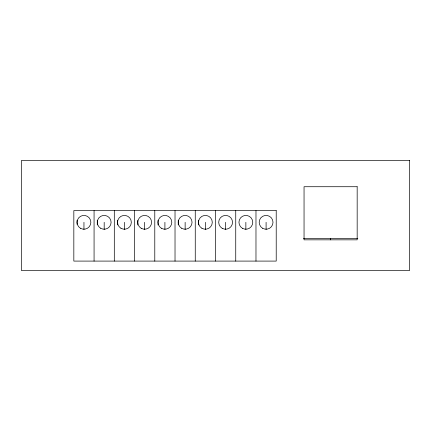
<?xml version="1.0" encoding="UTF-8"?>
<svg xmlns="http://www.w3.org/2000/svg" width="431" height="431" viewBox="0 0 431 431"><rect width="100%" height="100%" fill="white"/><g stroke="black" fill="none" stroke-linecap="round" stroke-linejoin="round"><path stroke-width="0.65" d="M77.047 220.322L77.047 224.303M97.287 220.322L97.287 224.966M117.523 220.322L117.528 224.966M137.764 220.322L137.764 224.966M157.999 220.322L158.005 224.966M178.24 220.322L178.24 224.966M198.475 220.322L198.481 224.966M303.386 238.515L357.832 238.515M330.609 238.515L330.609 239.841M266.094 222.31L266.094 229.615M255.976 210.608L255.976 261.089M245.859 222.31L245.859 229.615M235.741 210.608L235.741 261.089M225.618 222.31L225.618 229.615M215.5 210.608L215.5 261.089M205.382 222.31L205.382 229.615M195.259 210.608L195.259 261.089M185.141 222.31L185.141 229.615M175.024 210.608L175.024 261.089M164.906 222.31L164.906 229.615M154.783 210.608L154.783 261.089M144.665 222.31L144.665 229.615M134.547 210.608L134.547 261.089M124.43 222.31L124.43 229.615M114.307 210.608L114.307 261.089M104.189 222.31L104.189 229.615M94.071 210.608L94.071 261.089M83.953 222.31L83.953 229.615M409.45 160.348L21.55 160.348L21.55 270.652L409.45 270.652L409.45 160.348M357.17 186.725L304.049 186.725L304.049 239.841L357.17 239.841L357.17 186.725M276.217 210.608L73.83 210.608L73.83 261.089L276.217 261.089L276.217 210.608M262.641 228.295A6.907 6.907 0 0 0 273.001 222.31A6.907 6.907 0 0 0 262.641 216.33A6.907 6.907 0 0 0 262.641 228.295M242.405 228.295A6.907 6.907 0 0 0 252.765 222.31A6.907 6.907 0 0 0 242.405 216.33A6.907 6.907 0 0 0 242.405 228.295M222.164 228.295A6.907 6.907 0 0 0 232.524 222.31A6.907 6.907 0 0 0 222.164 216.33A6.907 6.907 0 0 0 222.164 228.295M201.929 228.295A6.907 6.907 0 0 0 212.284 222.31A6.907 6.907 0 0 0 201.929 216.33A6.907 6.907 0 0 0 201.929 228.295M181.688 228.295A6.907 6.907 0 0 0 192.048 222.31A6.907 6.907 0 0 0 181.688 216.33A6.907 6.907 0 0 0 181.688 228.295M161.453 228.295A6.907 6.907 0 0 0 171.807 222.31A6.907 6.907 0 0 0 161.453 216.33A6.907 6.907 0 0 0 161.453 228.295M141.212 228.295A6.907 6.907 0 0 0 151.572 222.31A6.907 6.907 0 0 0 141.212 216.33A6.907 6.907 0 0 0 141.212 228.295M120.976 228.295A6.907 6.907 0 0 0 131.331 222.31A6.907 6.907 0 0 0 120.976 216.33A6.907 6.907 0 0 0 120.976 228.295M100.735 228.295A6.907 6.907 0 0 0 111.096 222.31A6.907 6.907 0 0 0 100.735 216.33A6.907 6.907 0 0 0 100.735 228.295M80.5 228.295A6.907 6.907 0 0 0 90.855 222.31A6.907 6.907 0 0 0 80.5 216.33A6.907 6.907 0 0 0 80.5 228.295"/></g></svg>
